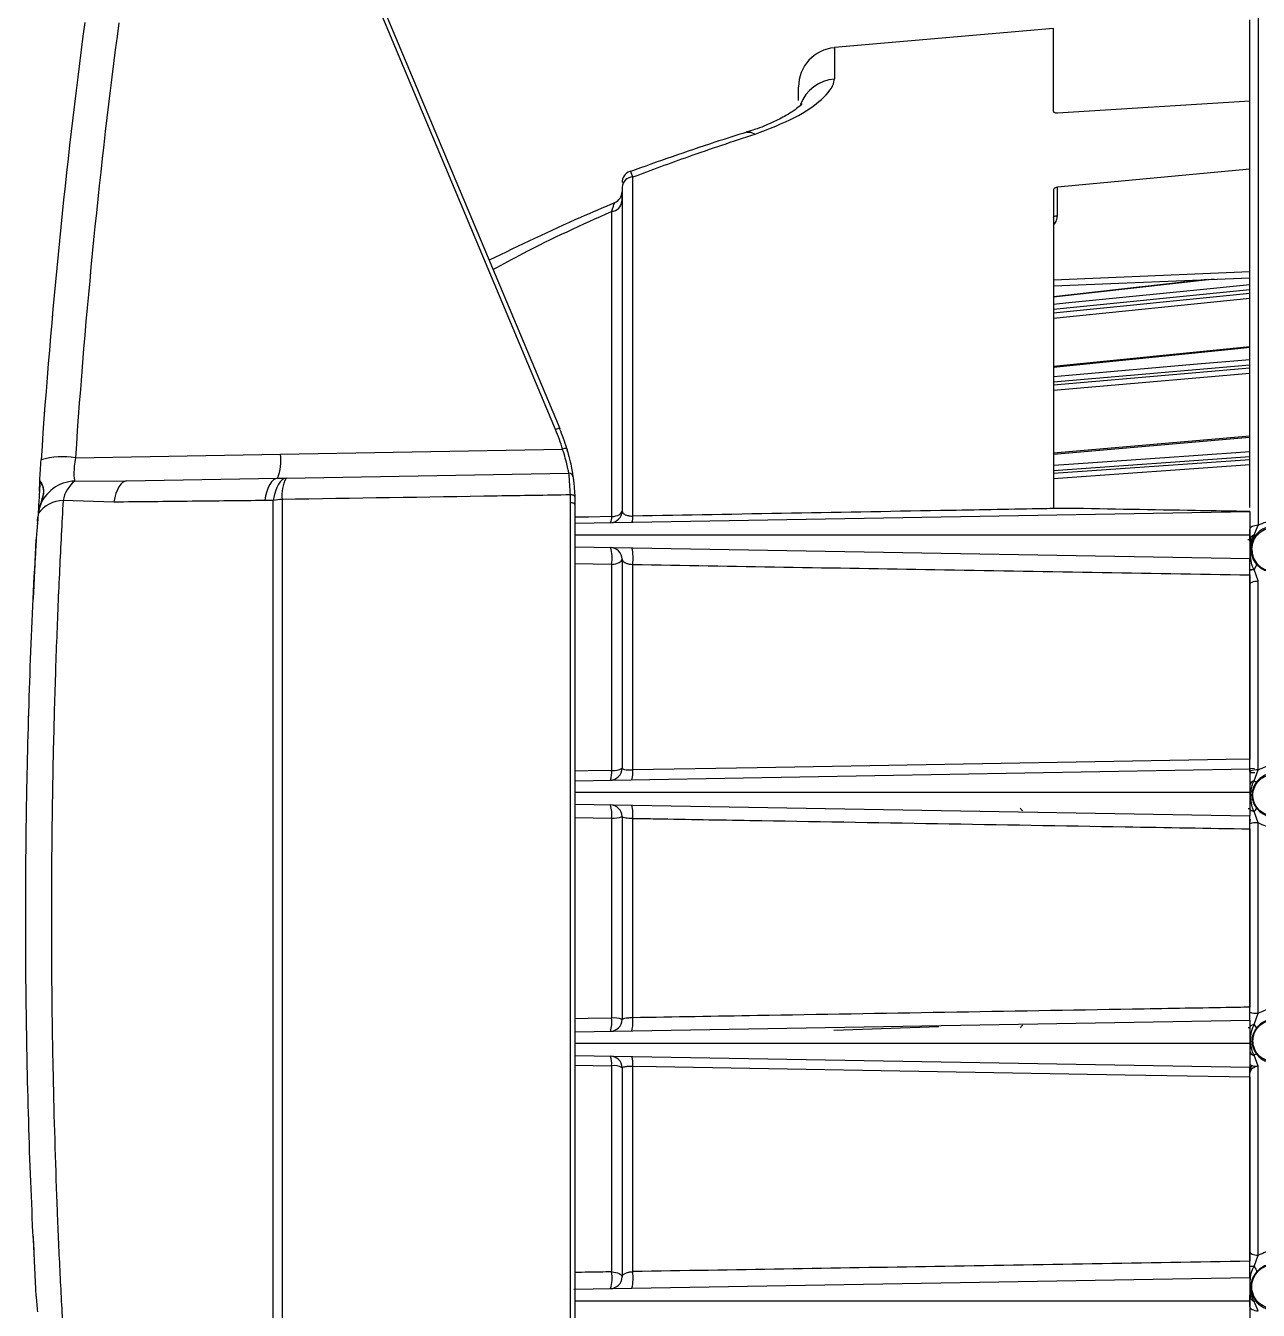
# Model space of a CAD drawing. Extents: x 6 to 134, y 3 to 97.
# Drawn here: x 5.977 to 9.119, y 40.558 to 43.83 of the extents above; entities that cross this region are included whole.
import ezdxf

# ---------------------------------------------------------------- set-up
doc = ezdxf.new("R2010")
doc.units = 0
doc.header["$MEASUREMENT"] = 0
doc.layers.add('OBJECT', color=7, linetype='CONTINUOUS')

msp = doc.modelspace()

# ---------------------------------------------------------------- linework, layer by layer
at = {"layer": 'OBJECT'}
for p, q in [((7.3278, 42.8013), (6.8807, 43.867)), ((6.8911, 43.8697), (7.3383, 42.8039)), ((9.1191, 43.8702), (9.1191, 42.5577)), ((8.5972, 43.8232), (8.0385, 43.7744)), ((8.5972, 43.6118), (8.5972, 43.8232)), ((8.0385, 43.7744), (8.0385, 43.6946)), ((7.9472, 43.64), (7.9472, 43.6747)), ((8.6069, 43.6083), (9.0972, 43.6391)), ((9.0972, 43.4645), (9.0972, 43.6391)), ((9.0979, 43.5428), (9.0972, 43.543)), ((9.0972, 43.4645), (8.6069, 43.4187)), ((9.0972, 43.3528), (9.0972, 43.4645)), ((7.5246, 42.581), (7.5246, 43.4449)), ((7.4972, 43.4189), (7.4972, 42.5942)), ((7.4972, 43.3829), (7.4972, 43.4011)), ((8.5972, 43.4122), (8.5972, 42.6013)), ((8.6069, 43.3463), (8.6069, 43.4187)), ((7.4708, 43.3574), (7.4708, 42.5797)), ((9.0972, 43.2031), (8.5972, 43.1822)), ((8.5972, 43.1672), (9.0972, 43.1881)), ((9.0068, 43.1843), (8.5972, 43.1385)), ((8.9887, 43.1836), (8.5972, 43.1398)), ((9.0972, 43.1573), (8.5972, 43.107)), ((8.5972, 43.0985), (9.0972, 43.1487)), ((9.0972, 43.135), (8.5972, 43.0847)), ((9.0972, 43.0123), (8.5972, 42.9617)), ((9.0972, 42.9659), (8.5972, 42.9225)), ((8.5972, 42.915), (9.0972, 42.9584)), ((9.0972, 42.9442), (8.5972, 42.9009)), ((9.0972, 42.785), (8.5972, 42.7413)), ((6.6265, 42.7388), (7.3457, 42.7513)), ((6.104, 42.7297), (6.6265, 42.7388)), ((9.0972, 42.7317), (8.5972, 42.6966)), ((8.5972, 42.6903), (9.0972, 42.7254)), ((9.0972, 42.7113), (8.5972, 42.6762)), ((6.2344, 42.6705), (6.6192, 42.6773)), ((6.6192, 42.6773), (6.6411, 42.6776)), ((6.6411, 42.6776), (7.362, 42.6902)), ((6.0113, 42.6454), (6.0112, 42.6433)), ((6.0135, 42.6641), (6.0122, 42.6433)), ((6.0129, 42.6715), (6.0129, 42.6711)), ((6.0129, 42.6709), (6.0129, 42.6713)), ((6.1025, 42.6702), (6.2344, 42.6705)), ((6.2017, 42.6166), (6.0725, 42.6204)), ((6.6083, 42.6209), (6.5864, 42.6207)), ((6.6083, 40.4941), (6.6083, 42.6209)), ((6.6307, 42.6234), (6.6307, 40.4916)), ((7.366, 42.6149), (7.3656, 42.635)), ((7.366, 40.5001), (7.366, 42.6149)), ((7.3768, 42.631), (7.3772, 42.6105)), ((7.3772, 42.6105), (7.3772, 40.5045)), ((6.0072, 42.5779), (6.0066, 42.5688)), ((6.0093, 42.5875), (6.0072, 42.5618)), ((6.0072, 42.5786), (6.0072, 42.578)), ((6.0082, 42.5776), (6.0076, 42.5684)), ((6.0082, 42.5782), (6.0082, 42.5776)), ((6.0082, 42.5782), (6.0082, 42.5732)), ((6.0121, 42.6038), (6.0093, 42.5875)), ((7.3772, 42.5626), (9.0972, 42.5926)), ((8.6327, 42.6007), (8.5972, 42.6013)), ((6.0072, 42.5614), (6.0072, 42.5618)), ((9.1082, 42.5336), (9.1191, 42.5577)), ((9.0972, 42.5207), (9.0921, 42.5203)), ((7.3772, 42.5026), (9.0972, 42.4726)), ((7.3772, 42.4599), (7.4708, 42.4583)), ((7.4708, 42.4583), (7.4708, 41.9332)), ((7.4972, 42.4711), (7.4972, 41.9385)), ((7.5246, 41.9343), (7.5246, 42.4577)), ((9.0972, 42.4455), (9.0972, 42.4623)), ((5.9987, 42.4208), (5.9986, 42.4197)), ((9.1017, 42.4436), (9.0972, 42.4434)), ((9.0972, 42.4313), (9.0972, 41.9617)), ((9.1191, 42.4159), (9.1082, 42.4446)), ((9.1191, 41.9343), (9.1191, 42.4159)), ((5.9963, 42.3728), (5.9962, 42.3711)), ((7.3772, 41.907), (9.0972, 41.937)), ((9.1093, 41.9374), (9.0972, 41.9376)), ((9.0972, 41.9278), (9.1104, 41.9274)), ((9.1082, 41.9067), (9.1191, 41.9343)), ((7.3772, 41.847), (9.0972, 41.817)), ((9.0972, 41.8356), (9.0935, 41.8356)), ((9.1191, 41.7995), (9.1082, 41.8286)), ((7.3772, 41.8134), (7.4708, 41.8118)), ((7.4708, 41.8118), (7.4708, 41.3021)), ((7.4972, 41.8154), (7.4972, 41.2985)), ((7.5246, 41.303), (7.5246, 41.811)), ((9.1191, 41.3145), (9.1191, 41.7995)), ((9.0972, 41.7841), (9.0972, 41.3299)), ((9.1082, 41.2854), (9.1191, 41.3145)), ((7.3772, 41.267), (9.0972, 41.297)), ((8.3046, 41.28), (8.0372, 41.2707)), ((9.0935, 41.2784), (9.0972, 41.2784)), ((7.3772, 41.207), (9.0972, 41.177)), ((9.0972, 41.2267), (9.0972, 41.2189)), ((9.1191, 41.1797), (9.1082, 41.2073)), ((7.3772, 41.1824), (7.4708, 41.1808)), ((7.4708, 41.1808), (7.4708, 40.6556)), ((7.4972, 41.1754), (7.4972, 40.6429)), ((7.5246, 40.6563), (7.5246, 41.1797)), ((9.1191, 40.6981), (9.1191, 41.1797)), ((9.0972, 41.1523), (9.0972, 40.6826)), ((5.9985, 40.6966), (5.9986, 40.6958)), ((9.1082, 40.6694), (9.1191, 40.6981)), ((9.0972, 40.6706), (9.1017, 40.6704)), ((9.0972, 40.6517), (9.0972, 40.6685)), ((7.3748, 40.6113), (9.0972, 40.6414)), ((9.1191, 40.5562), (9.1082, 40.5804))]:
    msp.add_line(p, q, dxfattribs=at)
at = {"layer": 'OBJECT', "flags": 128}
for points in [[(7.8154, 43.5592), (7.8252, 43.5594), (7.8364, 43.5542)], [(8.5972, 43.3413), (8.5974, 43.3422), (8.5979, 43.3431), (8.5988, 43.344), (8.6, 43.3447), (8.6015, 43.3454), (8.6032, 43.3458), (8.605, 43.3461), (8.6069, 43.3463)], [(8.5972, 43.1208), (8.6361, 43.1248), (8.9537, 43.1567), (9.0972, 43.1711)], [(9.0972, 43.0101), (9.0671, 43.007), (8.5972, 42.9594)], [(8.5972, 42.9368), (8.6361, 42.9401), (8.9537, 42.9677), (9.0972, 42.9801)], [(9.0972, 42.7816), (9.0671, 42.7789), (8.5972, 42.7378)], [(8.5972, 42.7108), (8.6361, 42.7135), (8.9537, 42.7358), (9.0972, 42.7458)], [(6.6192, 42.6773), (6.614, 42.6762), (6.6089, 42.6732), (6.6041, 42.6684), (6.5996, 42.6618), (6.5955, 42.6535), (6.5919, 42.6438), (6.5888, 42.6328), (6.5864, 42.6207)], [(6.6411, 42.6776), (6.6359, 42.6766), (6.6308, 42.6736), (6.626, 42.6687), (6.6215, 42.6621), (6.6174, 42.6538), (6.6138, 42.6441), (6.6107, 42.633), (6.6083, 42.6209)], [(6.2344, 42.6705), (6.2293, 42.6695), (6.2243, 42.6667), (6.2195, 42.6621), (6.215, 42.6558), (6.2109, 42.648), (6.2073, 42.6387), (6.2042, 42.6282), (6.2017, 42.6166)], [(7.3768, 42.631), (7.3765, 42.6319), (7.3758, 42.6328), (7.3748, 42.6335), (7.3733, 42.6342), (7.3716, 42.6347), (7.3697, 42.635), (7.3676, 42.6351), (7.3656, 42.635)], [(7.3772, 42.6105), (7.377, 42.6114), (7.3763, 42.6123), (7.3752, 42.6131), (7.3738, 42.6138), (7.3721, 42.6143), (7.3702, 42.6147), (7.3681, 42.6149), (7.366, 42.6149)], [(7.4708, 42.5797), (7.4114, 42.5787), (7.3772, 42.578)], [(7.4708, 42.5797), (7.4761, 42.5803), (7.4812, 42.5813), (7.4857, 42.5827), (7.4897, 42.5845), (7.4929, 42.5866), (7.4952, 42.589), (7.4967, 42.5915), (7.4972, 42.5942)], [(9.1191, 42.5577), (9.1147, 42.5573), (9.1105, 42.5566), (9.1068, 42.5555), (9.1035, 42.5542), (9.1008, 42.5526), (9.0988, 42.5509), (9.0976, 42.549), (9.0972, 42.5471)], [(7.4708, 42.4583), (7.4761, 42.4588), (7.4812, 42.4597), (7.4857, 42.461), (7.4897, 42.4626), (7.4929, 42.4644), (7.4952, 42.4665), (7.4967, 42.4688), (7.4972, 42.4711)], [(9.1082, 42.4446), (9.11, 42.447), (9.1115, 42.4492), (9.1127, 42.4514), (9.1136, 42.4535), (9.1141, 42.4553), (9.1143, 42.457), (9.1141, 42.4584), (9.1135, 42.4595)], [(9.0972, 42.4067), (9.0976, 42.4084), (9.0988, 42.41), (9.1008, 42.4115), (9.1035, 42.4128), (9.1068, 42.414), (9.1105, 42.4149), (9.1147, 42.4155), (9.1191, 42.4159)], [(9.0972, 41.9617), (9.0374, 41.9607), (8.7983, 41.9565), (7.842, 41.9398), (7.5246, 41.9343)], [(7.4708, 41.9332), (7.4113, 41.9322), (7.3772, 41.9316)], [(9.0972, 41.8351), (9.0974, 41.8341), (9.0979, 41.8332), (9.0988, 41.8323), (9.1001, 41.8314), (9.1017, 41.8306), (9.1036, 41.8299), (9.1058, 41.8292), (9.1082, 41.8286)], [(7.4708, 41.3021), (7.4113, 41.3011), (7.3772, 41.3006)], [(9.1082, 41.2854), (9.1058, 41.2848), (9.1036, 41.2841), (9.1017, 41.2834), (9.1001, 41.2826), (9.0988, 41.2817), (9.0979, 41.2808), (9.0974, 41.2798), (9.0972, 41.2789)], [(7.5246, 41.1797), (7.5843, 41.1786), (7.8234, 41.1745), (8.7798, 41.1578), (9.0972, 41.1523)], [(9.0972, 40.7073), (9.0976, 40.7056), (9.0988, 40.704), (9.1008, 40.7025), (9.1035, 40.7011), (9.1068, 40.7), (9.1105, 40.6991), (9.1147, 40.6984), (9.1191, 40.6981)], [(7.4708, 40.6556), (7.4761, 40.6552), (7.4812, 40.6543), (7.4857, 40.653), (7.4897, 40.6514), (7.4929, 40.6496), (7.4952, 40.6475), (7.4967, 40.6452), (7.4972, 40.6429)], [(9.1082, 40.6694), (9.11, 40.667), (9.1115, 40.6647), (9.1127, 40.6626), (9.1136, 40.6605), (9.1141, 40.6587), (9.1143, 40.657), (9.1141, 40.6556), (9.1135, 40.6544)], [(9.0972, 40.5669), (9.0976, 40.565), (9.0988, 40.5631), (9.1008, 40.5614), (9.1035, 40.5598), (9.1068, 40.5585), (9.1105, 40.5574), (9.1147, 40.5567), (9.1191, 40.5562)]]:
    msp.add_lwpolyline(points, dxfattribs=at)
at = {"layer": 'OBJECT'}
for centre, radius, start, end in [((23.3542, 41.5575), 17.377, 172.45733, 176.14994), ((23.342, 41.5696), 17.277, 172.45733, 176.14994), ((8.0472, 43.6747), 0.1, 95, 180), ((8.0459, 43.5954), 0.0994, 94.2841, 159.9151), ((7.5272, 43.4306), 0.03, 110.0376, 180.0031), ((7.525, 43.4171), 0.0278, 90.8101, 176.1551), ((7.4672, 43.4073), 0.03, 292.4832, 359.9962), ((7.4698, 43.3849), 0.0274, 272.1114, 355.8095), ((7.3374, 42.7855), 0.0185, 87.3285, 121.2507), ((6.876, 42.6117), 0.49, 16.5572, 22.76), ((6.8772, 42.6105), 0.5, 16.5572, 22.76), ((7.3539, 42.7335), 0.0197, 82.4948, 114.769), ((6.8772, 42.6105), 0.5, 15.5142, 16.5572), ((6.0717, 42.5401), 0.1923, 80.3251, 106.7068), ((6.4988, 42.7228), 0.1287, 339.2944, 7.1549), ((6.7229, 42.6338), 0.0928, 151.7877, 186.4197), ((7.3622, 42.6802), 0.01, 8.1824, 91), ((6.1057, 42.5711), 0.0992, 91.8564, 160.7262), ((6.1534, 42.6057), 0.0822, 128.2544, 169.6747), ((6.0734, 42.5415), 0.0789, 90.637, 144.3158), ((6.6419, 42.4214), 0.2023, 93.1774, 99.5465), ((6.008, 42.5791), 0.000966, 211.8447, 279.5198), ((6.008, 42.5786), 0.000986, 212.6582, 279.8353), ((7.4672, 42.5942), 0.03, 271, 0), ((7.445, 42.5768), 0.0261, 330.879, 6.3621), ((7.4882, 42.5777), 0.0365, 339.8128, 5.2099), ((6.0075, 42.5695), 0.00107, 219.2293, 279.3104), ((9.1161, 42.5164), 0.0189, 114.6926, 177.0675), ((9.1106, 42.5383), 0.00532, 242.8131, 300.6072), ((7.4672, 42.4711), 0.03, 0, 89), ((7.3868, 42.4737), 0.0854, 349.6709, 18.7179), ((7.4111, 42.4734), 0.1145, 352.1446, 13.5041), ((9.1064, 42.49), 0.0454, 258.314, 272.2382), ((7.4672, 41.9385), 0.03, 271, 0), ((7.4206, 41.9271), 0.0506, 338.5305, 7.0062), ((7.4766, 41.9727), 0.0399, 261.6929, 301.0947), ((7.4551, 41.9277), 0.0698, 344.9076, 5.4548), ((9.1143, 41.8989), 0.0358, 82.2153, 118.5928), ((9.1113, 41.8927), 0.0144, 102.7907, 170.4322), ((9.122, 41.9239), 0.0221, 231.1266, 248.9912), ((7.4672, 41.8154), 0.03, 0, 89), ((7.3987, 41.8221), 0.0728, 351.933, 18.7222), ((7.4264, 41.8217), 0.0988, 353.7961, 13.3498), ((9.1005, 41.8404), 0.0141, 303.073, 346.3755), ((7.4768, 41.8667), 0.0552, 263.8371, 291.7089), ((9.1142, 41.7473), 0.0524, 84.5636, 108.8987), ((7.3987, 41.2919), 0.0728, 341.2778, 8.067), ((7.4768, 41.2473), 0.0552, 68.2911, 96.1629), ((7.4264, 41.2923), 0.0988, 346.6502, 6.2039), ((9.1142, 41.3667), 0.0524, 251.1013, 275.4364), ((7.4672, 41.2985), 0.03, 271, 0), ((9.1005, 41.2736), 0.0141, 13.6245, 56.927), ((7.4672, 41.1754), 0.03, 0, 89), ((7.4206, 41.1869), 0.0506, 352.9938, 21.4695), ((7.4551, 41.1863), 0.0698, 354.5452, 15.0924), ((9.1113, 41.2213), 0.0144, 189.5678, 257.2093), ((9.122, 41.1901), 0.0221, 111.0088, 128.8734), ((7.4766, 41.1413), 0.0399, 58.9053, 98.3071), ((9.1143, 41.2151), 0.0358, 241.4072, 277.7847), ((9.1122, 41.1616), 0.015, 97, 180), ((7.3868, 40.6403), 0.0854, 341.2821, 10.3291), ((7.4111, 40.6406), 0.1145, 346.4959, 7.8554), ((9.1064, 40.624), 0.0454, 87.7618, 101.686), ((7.4672, 40.6429), 0.03, 271, 0), ((9.1161, 40.5976), 0.0189, 182.9325, 245.3074), ((9.1106, 40.5757), 0.00532, 59.3928, 117.1869)]:
    msp.add_arc(centre, radius, start, end, dxfattribs=at)
for centre, start_param in [((9.1122, 41.8016), 1.28869), ((9.1122, 41.1616), 0.674947)]:
    msp.add_ellipse(centre, major_axis=(0, 0.025), ratio=0.6, start_param=start_param, end_param=1.570796, dxfattribs=at)
for points, knots in [([(9.0972, 42.603), (9.0972, 42.6692), (9.0972, 42.8227), (9.0972, 43.042), (9.0972, 43.2594), (9.0972, 43.4486), (9.0972, 43.6052), (9.0972, 43.7246), (9.0972, 43.8086), (9.0972, 43.8333), (9.0972, 43.8455)], [0, 0, 0, 0, 0.097017, 0.224882, 0.354957, 0.486165, 0.617373, 0.747447, 0.875312, 1, 1, 1, 1]), ([(7.8364, 43.5542), (7.8719, 43.5678), (7.9435, 43.5951), (8.0125, 43.6442), (8.0371, 43.6769), (8.0383, 43.6921), (8.0385, 43.6946)], [0, 0, 0, 0, 0.304165, 0.612213, 0.935018, 1, 1, 1, 1]), ([(7.9555, 43.6306), (7.9556, 43.6308), (7.9564, 43.632), (7.9519, 43.6264), (7.939, 43.6164), (7.9153, 43.6009), (7.8808, 43.5835), (7.8462, 43.5688), (7.8217, 43.5616), (7.8147, 43.5596)], [0, 0, 0, 0, 0.0243277, 0.1631459, 0.3244513, 0.5049754, 0.7054723, 0.9166116, 1, 1, 1, 1]), ([(8.5972, 43.6118), (8.5973, 43.6113), (8.5975, 43.6104), (8.5993, 43.6092), (8.6018, 43.6085), (8.6045, 43.6082), (8.6063, 43.6082), (8.6069, 43.6083)], [0, 0, 0, 0, 0.219651, 0.439264, 0.659733, 0.880541, 1, 1, 1, 1]), ([(7.8154, 43.5592), (7.7883, 43.5507), (7.6882, 43.5192), (7.5891, 43.4841), (7.5169, 43.4584)], [0, 0, 0, 0, 0.270802, 1, 1, 1, 1]), ([(7.5246, 43.4449), (7.5722, 43.4626), (7.6755, 43.5012), (7.78, 43.5356), (7.8364, 43.5542)], [0, 0, 0, 0, 0.460735, 1, 1, 1, 1]), ([(7.5246, 43.4449), (7.5237, 43.4478), (7.5212, 43.4554), (7.5185, 43.4604), (7.5172, 43.4584), (7.517, 43.4581)], [0, 0, 0, 0, 0.336894, 0.900861, 1, 1, 1, 1]), ([(8.6069, 43.4187), (8.6058, 43.4185), (8.6035, 43.4182), (8.6006, 43.4169), (8.5984, 43.4153), (8.5973, 43.4136), (8.5972, 43.4126), (8.5972, 43.4122)], [0, 0, 0, 0, 0.2197399, 0.4394429, 0.6599668, 0.8807607, 1, 1, 1, 1]), ([(7.4787, 43.3792), (7.4496, 43.3669), (7.3416, 43.3215), (7.2357, 43.2701), (7.1584, 43.2326)], [0, 0, 0, 0, 0.269374, 1, 1, 1, 1]), ([(7.4788, 43.3789), (7.4778, 43.3782), (7.4755, 43.3762), (7.4726, 43.3645), (7.4708, 43.3574)], [0, 0, 0, 0, 0.404134, 1, 1, 1, 1]), ([(7.1682, 43.2092), (7.1936, 43.2231), (7.2925, 43.2771), (7.3948, 43.3232), (7.4708, 43.3574)], [0, 0, 0, 0, 0.25619, 1, 1, 1, 1]), ([(8.5972, 43.3236), (8.5975, 43.3238), (8.6012, 43.3267), (8.6054, 43.3346), (8.6064, 43.3424), (8.6069, 43.3463)], [0, 0, 0, 0, 0.040411, 0.520202, 1, 1, 1, 1]), ([(7.362, 42.6902), (7.3618, 42.691), (7.3612, 42.6926), (7.3587, 42.7048), (7.3544, 42.7227), (7.3496, 42.7395), (7.3464, 42.7492), (7.3457, 42.7513)], [0, 0, 0, 0, 0.231454, 0.4628, 0.696832, 0.93503, 1, 1, 1, 1]), ([(7.3565, 42.753), (7.359, 42.7437), (7.3642, 42.7252), (7.3689, 42.702), (7.3714, 42.6864), (7.3721, 42.6818), (7.3721, 42.6817), (7.3721, 42.6817)], [0, 0, 0, 0, 0.247397, 0.4950802, 0.7354422, 0.9673505, 1, 1, 1, 1]), ([(6.0129, 42.6713), (6.0129, 42.6714), (6.014, 42.6881), (6.0152, 42.7062), (6.0164, 42.7243)], [0, 0, 0, 0, 0.0080179, 1, 1, 1, 1]), ([(6.104, 42.7297), (6.1029, 42.7224), (6.1008, 42.7078), (6.0997, 42.6892), (6.1004, 42.6761), (6.1018, 42.6721), (6.1025, 42.6702)], [0, 0, 0, 0, 0.262327, 0.524834, 0.784589, 1, 1, 1, 1]), ([(7.3656, 42.635), (7.3651, 42.6445), (7.3642, 42.6636), (7.3625, 42.6826), (7.3619, 42.6897), (7.362, 42.6901), (7.362, 42.6902)], [0, 0, 0, 0, 0.302947, 0.605662, 0.913216, 1, 1, 1, 1]), ([(7.3721, 42.6817), (7.3722, 42.6806), (7.3726, 42.6786), (7.3745, 42.6631), (7.3761, 42.6455), (7.3766, 42.6337), (7.3768, 42.631)], [0, 0, 0, 0, 0.301009, 0.601823, 0.907075, 1, 1, 1, 1]), ([(6.0122, 42.6433), (6.0122, 42.6428), (6.0117, 42.635), (6.0102, 42.6117), (6.0088, 42.5875), (6.0082, 42.5782)], [0, 0, 0, 0, 0.037474, 0.628109, 1, 1, 1, 1]), ([(6.0129, 42.6715), (6.0129, 42.6711), (6.0128, 42.67), (6.0123, 42.6623), (6.0115, 42.6497), (6.0113, 42.6454)], [0, 0, 0, 0, 0.257521, 0.749064, 1, 1, 1, 1]), ([(6.0129, 42.6713), (6.0149, 42.669), (6.0184, 42.6649), (6.025, 42.644), (6.0181, 42.6234), (6.0136, 42.6087), (6.0121, 42.6038)], [0, 0, 0, 0, 0.356931, 0.612992, 0.87017, 1, 1, 1, 1]), ([(6.013, 42.603), (6.0176, 42.6157), (6.0256, 42.6383), (6.0213, 42.6609), (6.0142, 42.6689), (6.0139, 42.67), (6.0139, 42.6702)], [0, 0, 0, 0, 0.35074, 0.624871, 0.939556, 1, 1, 1, 1]), ([(6.0725, 42.6204), (6.0694, 42.5625), (6.0632, 42.4462), (6.0554, 42.2602), (6.0491, 42.0661), (6.045, 41.8734), (6.0428, 41.6857), (6.0424, 41.5039), (6.0438, 41.3202), (6.0479, 41.086), (6.055, 40.8609), (6.0642, 40.6485), (6.0698, 40.546), (6.0725, 40.4946)], [0, 0, 0, 0, 0.0883963, 0.1775309, 0.2690103, 0.361303, 0.4421621, 0.5235795, 0.6067572, 0.6905431, 0.8432564, 0.9213745, 1, 1, 1, 1]), ([(6.5864, 42.6207), (6.5247, 42.62), (6.3963, 42.6186), (6.2682, 42.6173), (6.2017, 42.6166)], [0, 0, 0, 0, 0.480478, 1, 1, 1, 1]), ([(7.3656, 42.635), (7.3033, 42.634), (7.0584, 42.6301), (6.8134, 42.6263), (6.6307, 42.6234)], [0, 0, 0, 0, 0.25403, 1, 1, 1, 1]), ([(7.4972, 42.5942), (7.4976, 42.5924), (7.4983, 42.589), (7.5039, 42.585), (7.5101, 42.5828), (7.5156, 42.5817), (7.5201, 42.5811), (7.5236, 42.5811), (7.5246, 42.581)], [0, 0, 0, 0, 0.29554, 0.57572, 0.740311, 0.809198, 0.945635, 1, 1, 1, 1]), ([(8.6327, 42.6007), (8.6128, 42.6004), (8.5132, 42.5986), (8.1438, 42.592), (7.7944, 42.5858), (7.5246, 42.581)], [0, 0, 0, 0, 0.053919, 0.269597, 1, 1, 1, 1]), ([(9.0972, 42.5926), (9.0972, 42.5926), (9.0971, 42.5926), (9.0966, 42.5926), (9.0941, 42.5927), (9.0831, 42.5929), (9.0377, 42.5937), (8.8854, 42.5963), (8.7415, 42.5988), (8.6327, 42.6007)], [0, 0, 0, 0, 0.000975, 0.002308, 0.005826, 0.020094, 0.076658, 0.30233, 1, 1, 1, 1]), ([(9.0972, 42.5926), (9.0972, 42.5921), (9.0972, 42.5909), (9.0972, 42.5813), (9.0972, 42.5664), (9.0972, 42.5492), (9.0972, 42.5375), (9.0972, 42.5326)], [0, 0, 0, 0, 0.19834, 0.412972, 0.627088, 0.843128, 1, 1, 1, 1]), ([(6.0072, 42.5614), (6.0066, 42.5548), (6.0053, 42.5416), (6.0044, 42.5279), (6.0039, 42.521)], [0, 0, 0, 0, 0.495343, 1, 1, 1, 1]), ([(9.0972, 42.5174), (9.0972, 42.5216), (9.0972, 42.5301), (9.0972, 42.5414), (9.0972, 42.5471)], [0, 0, 0, 0, 0.498638, 1, 1, 1, 1]), ([(9.1025, 42.4961), (9.1033, 42.5034), (9.1049, 42.5178), (9.1173, 42.5359), (9.1319, 42.5461), (9.1456, 42.551), (9.1533, 42.5516), (9.1572, 42.5519)], [0, 0, 0, 0, 0.250888, 0.499862, 0.733624, 0.862859, 1, 1, 1, 1]), ([(9.1572, 42.5548), (9.153, 42.5545), (9.1445, 42.5538), (9.1325, 42.5493), (9.1217, 42.5427), (9.1162, 42.5368), (9.1133, 42.5337)], [0, 0, 0, 0, 0.250433, 0.499846, 0.740766, 1, 1, 1, 1]), ([(9.1191, 42.5577), (9.1255, 42.5609), (9.1384, 42.5673), (9.1527, 42.5684), (9.1599, 42.569)], [0, 0, 0, 0, 0.498439, 1, 1, 1, 1]), ([(6.0039, 40.594), (5.999, 40.69), (5.9891, 40.8842), (5.9814, 41.15), (5.9779, 41.3724), (5.9769, 41.5483), (5.9777, 41.7261), (5.9811, 41.9514), (5.9888, 42.2229), (5.9988, 42.4208), (6.0039, 42.521)], [0, 0, 0, 0, 0.1583077, 0.3203927, 0.4074997, 0.4946069, 0.5842283, 0.6738496, 0.8349382, 1, 1, 1, 1]), ([(6.0039, 42.521), (6.003, 42.5042), (6.0012, 42.4706), (5.9994, 42.4355), (5.9987, 42.4227), (5.9987, 42.4208)], [0, 0, 0, 0, 0.461564, 0.923143, 1, 1, 1, 1]), ([(9.0972, 42.5326), (8.6873, 42.5326), (8.2363, 42.5326), (7.7444, 42.5326), (7.6214, 42.5326), (7.4989, 42.5326), (7.4176, 42.5326), (7.3772, 42.5326)], [0, 0, 0, 0, 0.71491, 0.786401, 0.857893, 0.929384, 1, 1, 1, 1]), ([(9.0972, 42.5326), (9.0972, 42.5264), (9.0972, 42.5134), (9.0972, 42.4957), (9.0972, 42.4817), (9.0972, 42.4738), (9.0972, 42.473), (9.0972, 42.4726)], [0, 0, 0, 0, 0.19834, 0.412972, 0.627088, 0.843128, 1, 1, 1, 1]), ([(9.1082, 42.4446), (9.1076, 42.4456), (9.1066, 42.4471), (9.1054, 42.4497), (9.1041, 42.4532), (9.1022, 42.4595), (9.0999, 42.4712), (9.0979, 42.4909), (9.0986, 42.5151), (9.1059, 42.5292), (9.1082, 42.5336)], [0, 0, 0, 0, 0.03542, 0.057335, 0.093997, 0.157764, 0.273471, 0.492779, 0.84297, 1, 1, 1, 1]), ([(9.1133, 42.5337), (9.1113, 42.5311), (9.1073, 42.5257), (9.1036, 42.5177), (9.1016, 42.5111), (9.1001, 42.5042), (9.0999, 42.4994), (9.0998, 42.4961)], [0, 0, 0, 0, 0.249994, 0.497599, 0.621226, 0.745569, 1, 1, 1, 1]), ([(9.0998, 42.4961), (9.1, 42.4926), (9.1005, 42.4862), (9.1021, 42.4804), (9.1042, 42.4745), (9.1069, 42.4684), (9.1113, 42.4624), (9.1135, 42.4595)], [0, 0, 0, 0, 0.24759, 0.460663, 0.504755, 0.757493, 1, 1, 1, 1]), ([(9.1025, 42.4961), (9.1032, 42.4892), (9.1043, 42.4783), (9.1106, 42.4667), (9.1148, 42.461), (9.1173, 42.4583), (9.1186, 42.4569), (9.1193, 42.4562), (9.1196, 42.4559), (9.1198, 42.4557), (9.1199, 42.4556), (9.1199, 42.4556), (9.12, 42.4556), (9.12, 42.4556), (9.12, 42.4556), (9.12, 42.4556), (9.12, 42.4556), (9.12, 42.4556), (9.12, 42.4556), (9.1217, 42.4539), (9.127, 42.4496), (9.139, 42.4426), (9.1504, 42.4413), (9.1573, 42.4404)], [0, 0, 0, 0, 0.239334, 0.376215, 0.448939, 0.486363, 0.505338, 0.514892, 0.519685, 0.522086, 0.523287, 0.523888, 0.524189, 0.524339, 0.524414, 0.524452, 0.524471, 0.52448, 0.524485, 0.524489, 0.607251, 0.760495, 1, 1, 1, 1]), ([(7.4972, 42.4711), (7.4973, 42.4702), (7.4976, 42.468), (7.5007, 42.4646), (7.5068, 42.4613), (7.5126, 42.4595), (7.5185, 42.4583), (7.5217, 42.458), (7.5246, 42.4577)], [0, 0, 0, 0, 0.153988, 0.403621, 0.621596, 0.816233, 0.835213, 1, 1, 1, 1]), ([(7.5246, 42.4577), (7.7812, 42.4534), (8.3054, 42.4446), (8.8296, 42.4358), (9.0972, 42.4313)], [0, 0, 0, 0, 0.489597, 1, 1, 1, 1]), ([(9.0972, 42.4313), (9.0972, 42.4346), (9.0972, 42.4411), (9.0972, 42.4513), (9.0972, 42.4604), (9.0972, 42.4676), (9.0972, 42.4719), (9.0972, 42.4724), (9.0972, 42.4726)], [0, 0, 0, 0, 0.171523, 0.343061, 0.514331, 0.685789, 0.857933, 1, 1, 1, 1]), ([(9.1135, 42.4595), (9.1193, 42.454), (9.1281, 42.4456), (9.1442, 42.4397), (9.153, 42.439), (9.1572, 42.4387)], [0, 0, 0, 0, 0.498084, 0.757944, 1, 1, 1, 1]), ([(5.9986, 42.4197), (5.9985, 42.4171), (5.9978, 42.4029), (5.9969, 42.3855), (5.9963, 42.3714), (5.9962, 42.3701), (5.9962, 42.3696)], [0, 0, 0, 0, 0.075783, 0.420422, 0.764427, 1, 1, 1, 1]), ([(9.0972, 42.4067), (9.0972, 42.4127), (9.0972, 42.4253), (9.0972, 42.4386), (9.0972, 42.4455)], [0, 0, 0, 0, 0.473117, 1, 1, 1, 1]), ([(9.0972, 41.937), (9.0972, 41.9373), (9.0972, 41.938), (9.0972, 41.9432), (9.0972, 41.9508), (9.0972, 41.9576), (9.0972, 41.9613), (9.0972, 41.9617)], [0, 0, 0, 0, 0.242889, 0.485801, 0.728123, 0.969552, 1, 1, 1, 1]), ([(7.4972, 41.9385), (7.4975, 41.938), (7.4982, 41.9368), (7.5034, 41.9354), (7.5112, 41.9345), (7.5188, 41.9342), (7.5234, 41.9343), (7.5246, 41.9343)], [0, 0, 0, 0, 0.236418, 0.470095, 0.698088, 0.91992, 1, 1, 1, 1]), ([(9.0972, 41.937), (9.0972, 41.9364), (9.0972, 41.9353), (9.0972, 41.9256), (9.0972, 41.9108), (9.0972, 41.8936), (9.0972, 41.8819), (9.0972, 41.877)], [0, 0, 0, 0, 0.19834, 0.412972, 0.627088, 0.843128, 1, 1, 1, 1]), ([(9.1573, 41.8172), (9.1527, 41.8176), (9.1439, 41.8184), (9.1321, 41.8236), (9.1225, 41.8305), (9.1134, 41.8408), (9.1069, 41.8542), (9.1046, 41.8709), (9.1074, 41.8881), (9.1153, 41.9021), (9.1251, 41.9117), (9.1345, 41.9177), (9.1454, 41.9219), (9.1533, 41.9225), (9.1573, 41.9229)], [0, 0, 0, 0, 0.083697, 0.16137, 0.233012, 0.298616, 0.411253, 0.499895, 0.605384, 0.723691, 0.787935, 0.855403, 0.926092, 1, 1, 1, 1]), ([(9.1573, 41.9252), (9.1531, 41.9249), (9.1448, 41.9242), (9.133, 41.9197), (9.1224, 41.9129), (9.1169, 41.9065), (9.1141, 41.9033)], [0, 0, 0, 0, 0.253992, 0.500396, 0.747085, 1, 1, 1, 1]), ([(9.1191, 41.9343), (9.1256, 41.9376), (9.1384, 41.9443), (9.1527, 41.9455), (9.1599, 41.9461)], [0, 0, 0, 0, 0.500345, 1, 1, 1, 1]), ([(9.1082, 41.8286), (9.107, 41.8309), (9.1049, 41.8348), (9.1029, 41.8421), (9.1008, 41.8525), (9.0996, 41.8703), (9.1006, 41.8903), (9.1063, 41.9027), (9.1082, 41.9067)], [0, 0, 0, 0, 0.096975, 0.162947, 0.280003, 0.496795, 0.836216, 1, 1, 1, 1]), ([(9.1141, 41.9033), (9.1124, 41.9008), (9.1089, 41.8957), (9.1054, 41.8871), (9.1032, 41.8781), (9.1026, 41.8655), (9.1051, 41.8518), (9.1111, 41.842), (9.1142, 41.8371)], [0, 0, 0, 0, 0.122407, 0.248684, 0.377738, 0.499824, 0.749914, 1, 1, 1, 1]), ([(9.0972, 41.877), (8.6873, 41.877), (8.2363, 41.877), (7.7444, 41.877), (7.6214, 41.877), (7.4989, 41.877), (7.4176, 41.877), (7.3772, 41.877)], [0, 0, 0, 0, 0.71491, 0.786401, 0.857893, 0.929384, 1, 1, 1, 1]), ([(9.0972, 41.877), (9.0972, 41.8708), (9.0972, 41.8578), (9.0972, 41.84), (9.0972, 41.8261), (9.0972, 41.8182), (9.0972, 41.8173), (9.0972, 41.817)], [0, 0, 0, 0, 0.19834, 0.412972, 0.627088, 0.843128, 1, 1, 1, 1]), ([(8.5193, 41.83), (8.5192, 41.83), (8.5181, 41.8304), (8.5162, 41.8316), (8.5141, 41.8338), (8.5132, 41.8357), (8.5127, 41.8366)], [0, 0, 0, 0, 0.044972, 0.314009, 0.658354, 1, 1, 1, 1]), ([(9.1142, 41.8371), (9.1176, 41.8333), (9.1231, 41.827), (9.1341, 41.8204), (9.145, 41.8162), (9.1534, 41.8155), (9.1573, 41.8152)], [0, 0, 0, 0, 0.307383, 0.499398, 0.766205, 1, 1, 1, 1]), ([(7.4972, 41.8154), (7.4972, 41.8153), (7.4974, 41.8147), (7.5, 41.8137), (7.5061, 41.8125), (7.5146, 41.8115), (7.5212, 41.8112), (7.5246, 41.811)], [0, 0, 0, 0, 0.09404, 0.324106, 0.551552, 0.776448, 1, 1, 1, 1]), ([(7.5246, 41.811), (7.5445, 41.8107), (7.6441, 41.8089), (8.0623, 41.8018), (8.5666, 41.7932), (8.9912, 41.7859), (9.0972, 41.7841)], [0, 0, 0, 0, 0.037994, 0.189972, 0.797883, 1, 1, 1, 1]), ([(9.0972, 41.7969), (9.0972, 41.8035), (9.0972, 41.8105), (9.0972, 41.8172), (9.0972, 41.8177)], [0, 0, 0, 0, 0.928606, 1, 1, 1, 1]), ([(9.0972, 41.7841), (9.0972, 41.7875), (9.0972, 41.7942), (9.0972, 41.8036), (9.0972, 41.8111), (9.0972, 41.8161), (9.0972, 41.8167), (9.0972, 41.817)], [0, 0, 0, 0, 0.201236, 0.402473, 0.603771, 0.805625, 1, 1, 1, 1]), ([(9.0987, 41.8082), (9.0985, 41.8079), (9.0983, 41.8073), (9.0977, 41.8057), (9.0974, 41.8042), (9.0973, 41.8031)], [0, 0, 0, 0, 0.208675, 0.397804, 1, 1, 1, 1]), ([(9.1599, 41.7878), (9.1527, 41.7884), (9.1383, 41.7896), (9.1255, 41.7962), (9.1191, 41.7995)], [0, 0, 0, 0, 0.500835, 1, 1, 1, 1]), ([(7.5246, 41.303), (7.5233, 41.3029), (7.5187, 41.3027), (7.5111, 41.3021), (7.5034, 41.301), (7.4982, 41.2998), (7.4975, 41.299), (7.4972, 41.2985)], [0, 0, 0, 0, 0.0835765, 0.3092934, 0.5379758, 0.7686309, 1, 1, 1, 1]), ([(9.0972, 41.3299), (9.0773, 41.3296), (8.9777, 41.3278), (8.5594, 41.3207), (8.0551, 41.3121), (7.6305, 41.3048), (7.5246, 41.303)], [0, 0, 0, 0, 0.037994, 0.189972, 0.797883, 1, 1, 1, 1]), ([(9.0972, 41.297), (9.0972, 41.2973), (9.0972, 41.298), (9.0972, 41.3032), (9.0972, 41.3108), (9.0972, 41.3202), (9.0972, 41.3267), (9.0972, 41.3299)], [0, 0, 0, 0, 0.203185, 0.40639, 0.609063, 0.81092, 1, 1, 1, 1]), ([(9.0972, 41.2963), (9.0972, 41.2968), (9.0972, 41.3035), (9.0972, 41.3105), (9.0972, 41.3171)], [0, 0, 0, 0, 0.066113, 1, 1, 1, 1]), ([(9.1191, 41.3145), (9.1255, 41.3178), (9.1383, 41.3244), (9.1527, 41.3256), (9.1599, 41.3262)], [0, 0, 0, 0, 0.500465, 1, 1, 1, 1]), ([(8.5127, 41.2774), (8.5132, 41.2783), (8.5141, 41.2802), (8.5162, 41.2824), (8.5181, 41.2836), (8.5192, 41.2839), (8.5193, 41.284)], [0, 0, 0, 0, 0.341646, 0.685991, 0.955028, 1, 1, 1, 1]), ([(9.0972, 41.297), (9.0972, 41.2964), (9.0972, 41.2953), (9.0972, 41.2856), (9.0972, 41.2708), (9.0972, 41.2536), (9.0972, 41.2419), (9.0972, 41.237)], [0, 0, 0, 0, 0.19834, 0.412972, 0.627088, 0.843128, 1, 1, 1, 1]), ([(9.1082, 41.2073), (9.1063, 41.2113), (9.103, 41.2183), (9.1006, 41.2317), (9.0996, 41.2515), (9.101, 41.2711), (9.107, 41.283), (9.1082, 41.2854)], [0, 0, 0, 0, 0.164212, 0.284778, 0.503515, 0.90283, 1, 1, 1, 1]), ([(9.1142, 41.2769), (9.111, 41.2718), (9.1063, 41.2641), (9.1035, 41.2532), (9.1031, 41.247), (9.103, 41.244)], [0, 0, 0, 0, 0.499096, 0.748417, 1, 1, 1, 1]), ([(9.1054, 41.244), (9.1058, 41.2488), (9.1067, 41.2598), (9.1134, 41.2732), (9.1225, 41.2835), (9.1321, 41.2904), (9.1439, 41.2956), (9.1527, 41.2964), (9.1573, 41.2968)], [0, 0, 0, 0, 0.177297, 0.40261, 0.533847, 0.677168, 0.832557, 1, 1, 1, 1]), ([(9.1573, 41.2988), (9.1534, 41.2985), (9.145, 41.2978), (9.1341, 41.2936), (9.1231, 41.287), (9.1176, 41.2807), (9.1142, 41.2769)], [0, 0, 0, 0, 0.233723, 0.500423, 0.692515, 1, 1, 1, 1]), ([(9.0972, 41.237), (8.6873, 41.237), (8.2363, 41.237), (7.7444, 41.237), (7.6214, 41.237), (7.4989, 41.237), (7.4176, 41.237), (7.3772, 41.237)], [0, 0, 0, 0, 0.71491, 0.786401, 0.857893, 0.929384, 1, 1, 1, 1]), ([(9.0972, 41.237), (9.0972, 41.2308), (9.0972, 41.2178), (9.0972, 41.2), (9.0972, 41.1861), (9.0972, 41.1782), (9.0972, 41.1773), (9.0972, 41.177)], [0, 0, 0, 0, 0.19834, 0.412972, 0.627088, 0.843128, 1, 1, 1, 1]), ([(9.103, 41.244), (9.1031, 41.241), (9.1034, 41.235), (9.1062, 41.2234), (9.111, 41.2158), (9.1141, 41.2107)], [0, 0, 0, 0, 0.24941, 0.500737, 1, 1, 1, 1]), ([(9.1573, 41.1911), (9.1533, 41.1914), (9.1454, 41.1921), (9.1345, 41.1963), (9.1251, 41.2023), (9.1153, 41.2119), (9.1071, 41.2259), (9.1059, 41.2382), (9.1054, 41.244)], [0, 0, 0, 0, 0.147796, 0.289147, 0.424051, 0.552502, 0.789029, 1, 1, 1, 1]), ([(9.1141, 41.2107), (9.1169, 41.2075), (9.1224, 41.2011), (9.133, 41.1943), (9.1448, 41.1898), (9.1531, 41.1891), (9.1573, 41.1888)], [0, 0, 0, 0, 0.252717, 0.499215, 0.74581, 1, 1, 1, 1]), ([(7.4972, 41.1754), (7.4973, 41.1757), (7.4974, 41.1763), (7.4985, 41.177), (7.5005, 41.1778), (7.5032, 41.1784), (7.5065, 41.1789), (7.5105, 41.1793), (7.5148, 41.1796), (7.5196, 41.1797), (7.5229, 41.1797), (7.5246, 41.1797)], [0, 0, 0, 0, 0.104143, 0.218391, 0.335643, 0.446658, 0.560744, 0.669404, 0.781297, 0.888953, 1, 1, 1, 1]), ([(9.0972, 41.1523), (9.0972, 41.1555), (9.0972, 41.162), (9.0972, 41.1699), (9.0972, 41.1753), (9.0972, 41.1769), (9.0972, 41.177), (9.0972, 41.177)], [0, 0, 0, 0, 0.240895, 0.481776, 0.723046, 0.965176, 1, 1, 1, 1]), ([(9.0972, 40.7073), (9.0972, 40.7849), (9.0972, 40.9333), (9.0972, 41.0885), (9.0972, 41.1625)], [0, 0, 0, 0, 0.522895, 1, 1, 1, 1]), ([(5.9962, 40.7454), (5.9962, 40.7451), (5.9962, 40.7442), (5.9968, 40.7326), (5.9975, 40.7165), (5.9982, 40.7028), (5.9983, 40.7003)], [0, 0, 0, 0, 0.1909913, 0.5548684, 0.9197386, 1, 1, 1, 1]), ([(9.0972, 40.6826), (8.8296, 40.6782), (8.3054, 40.6693), (7.7812, 40.6606), (7.5246, 40.6563)], [0, 0, 0, 0, 0.510403, 1, 1, 1, 1]), ([(9.0972, 40.6685), (9.0972, 40.6754), (9.0972, 40.6887), (9.0972, 40.7013), (9.0972, 40.7073)], [0, 0, 0, 0, 0.526873, 1, 1, 1, 1]), ([(9.0972, 40.6414), (9.0972, 40.6417), (9.0972, 40.6424), (9.0972, 40.6476), (9.0972, 40.6552), (9.0972, 40.6647), (9.0972, 40.6743), (9.0972, 40.6801), (9.0972, 40.6826)], [0, 0, 0, 0, 0.173469, 0.346958, 0.519882, 0.691915, 0.863313, 1, 1, 1, 1]), ([(9.1191, 40.6981), (9.1255, 40.7013), (9.1381, 40.7076), (9.1526, 40.7087), (9.1599, 40.7093)], [0, 0, 0, 0, 0.500684, 1, 1, 1, 1]), ([(7.4708, 40.6556), (7.4511, 40.6553), (7.4198, 40.6548), (7.3886, 40.6543), (7.3772, 40.6541)], [0, 0, 0, 0, 0.634031, 1, 1, 1, 1]), ([(7.4972, 40.6429), (7.4973, 40.6437), (7.4975, 40.6453), (7.499, 40.6475), (7.5015, 40.6497), (7.5048, 40.6516), (7.5089, 40.6534), (7.5132, 40.6546), (7.5175, 40.6555), (7.5209, 40.6559), (7.5233, 40.6562), (7.5243, 40.6563), (7.5246, 40.6563)], [0, 0, 0, 0, 0.13815, 0.278859, 0.411617, 0.547573, 0.664104, 0.784632, 0.862289, 0.941992, 0.984425, 1, 1, 1, 1]), ([(9.1082, 40.5804), (9.1059, 40.5848), (9.1018, 40.5926), (9.0986, 40.6088), (9.0985, 40.6335), (9.0995, 40.6554), (9.1076, 40.6684), (9.1082, 40.6694)], [0, 0, 0, 0, 0.157615, 0.283458, 0.509505, 0.964686, 1, 1, 1, 1]), ([(9.1135, 40.6544), (9.11, 40.6492), (9.1029, 40.6386), (9.1001, 40.6265), (9.0995, 40.613), (9.1018, 40.6009), (9.1064, 40.5897), (9.111, 40.5834), (9.1133, 40.5802)], [0, 0, 0, 0, 0.249651, 0.499343, 0.62417, 0.749209, 0.874475, 1, 1, 1, 1]), ([(9.1573, 40.5621), (9.1572, 40.5621), (9.1572, 40.5621), (9.157, 40.5621), (9.1566, 40.5621), (9.1547, 40.5622), (9.1477, 40.5628), (9.1342, 40.5664), (9.1175, 40.5777), (9.1053, 40.5962), (9.101, 40.618), (9.1054, 40.6398), (9.1176, 40.658), (9.1357, 40.6708), (9.1501, 40.6726), (9.1573, 40.6736)], [0, 0, 0, 0, 0.000292, 0.000817, 0.002568, 0.008868, 0.032661, 0.124746, 0.249977, 0.374817, 0.500619, 0.627389, 0.750462, 0.875268, 1, 1, 1, 1]), ([(9.1572, 40.6753), (9.153, 40.675), (9.1442, 40.6743), (9.1281, 40.6684), (9.1193, 40.66), (9.1135, 40.6544)], [0, 0, 0, 0, 0.241709, 0.501167, 1, 1, 1, 1]), ([(9.0972, 40.6414), (9.0972, 40.6408), (9.0972, 40.6396), (9.0972, 40.63), (9.0972, 40.6151), (9.0972, 40.598), (9.0972, 40.5863), (9.0972, 40.5814)], [0, 0, 0, 0, 0.1983398, 0.4129718, 0.6270882, 0.8431282, 1, 1, 1, 1]), ([(6.0039, 40.594), (6.0044, 40.5872), (6.0053, 40.5736), (6.0066, 40.5603), (6.0072, 40.5536)], [0, 0, 0, 0, 0.495275, 1, 1, 1, 1]), ([(9.0972, 40.5814), (8.6873, 40.5814), (8.2363, 40.5814), (7.7444, 40.5814), (7.6214, 40.5814), (7.4989, 40.5814), (7.4176, 40.5814), (7.3772, 40.5814)], [0, 0, 0, 0, 0.71491, 0.786401, 0.857893, 0.929384, 1, 1, 1, 1]), ([(9.0972, 40.5669), (9.0972, 40.5726), (9.0972, 40.5839), (9.0972, 40.5924), (9.0972, 40.5966)], [0, 0, 0, 0, 0.498089, 1, 1, 1, 1]), ([(9.0972, 40.5814), (9.0972, 40.5751), (9.0972, 40.5622), (9.0972, 40.5444), (9.0972, 40.5305), (9.0972, 40.5226), (9.0972, 40.5217), (9.0972, 40.5214)], [0, 0, 0, 0, 0.19834, 0.412972, 0.627088, 0.843128, 1, 1, 1, 1]), ([(9.1133, 40.5802), (9.1162, 40.5772), (9.1216, 40.5713), (9.1325, 40.5647), (9.1445, 40.5602), (9.153, 40.5595), (9.1572, 40.5592)], [0, 0, 0, 0, 0.258477, 0.498724, 0.748865, 1, 1, 1, 1])]:
    msp.add_open_spline(points, degree=3, knots=knots, dxfattribs=at)
for points in [[(9.0972, 41.9303), (9.0972, 42.0115), (9.0972, 42.1738), (9.0972, 42.3291), (9.0972, 42.4067)], [(9.0972, 41.3171), (9.0972, 41.397), (9.0972, 41.557), (9.0972, 41.717), (9.0972, 41.7969)]]:
    msp.add_open_spline(points, degree=3, dxfattribs=at)

doc.saveas('drawing.dxf')
